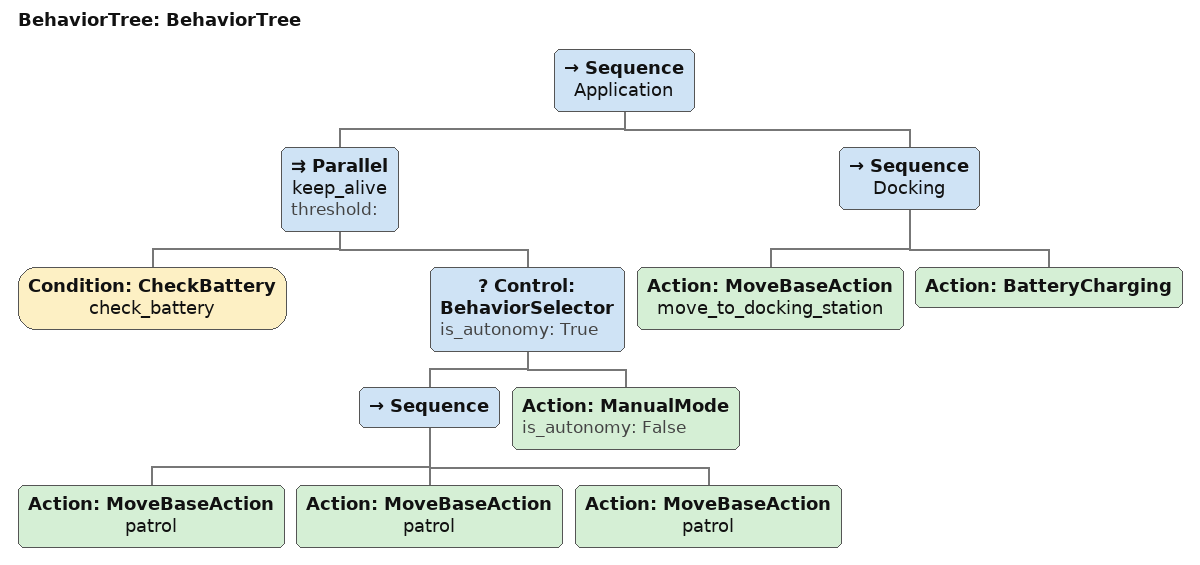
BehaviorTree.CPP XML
<?xml version="1.0"?>
<root main_tree_to_execute="BehaviorTree">
    <BehaviorTree ID="BehaviorTree">
        <Sequence name="Application">
            <Parallel name="keep_alive" threshold="">
                <Condition ID="CheckBattery" name="check_battery"/>
                <Control ID="BehaviorSelector" is_autonomy="True">
                    <Sequence>
                        <Action ID="MoveBaseAction" name="patrol"/>
                        <Action ID="MoveBaseAction" name="patrol"/>
                        <Action ID="MoveBaseAction" name="patrol"/>
                    </Sequence>
                    <Action ID="ManualMode" is_autonomy="False"/>
                </Control>
            </Parallel>
            <Sequence name="Docking">
                <Action ID="MoveBaseAction" name="move_to_docking_station"/>
                <Action ID="BatteryCharging"/>
            </Sequence>
        </Sequence>
    </BehaviorTree>
</root>
